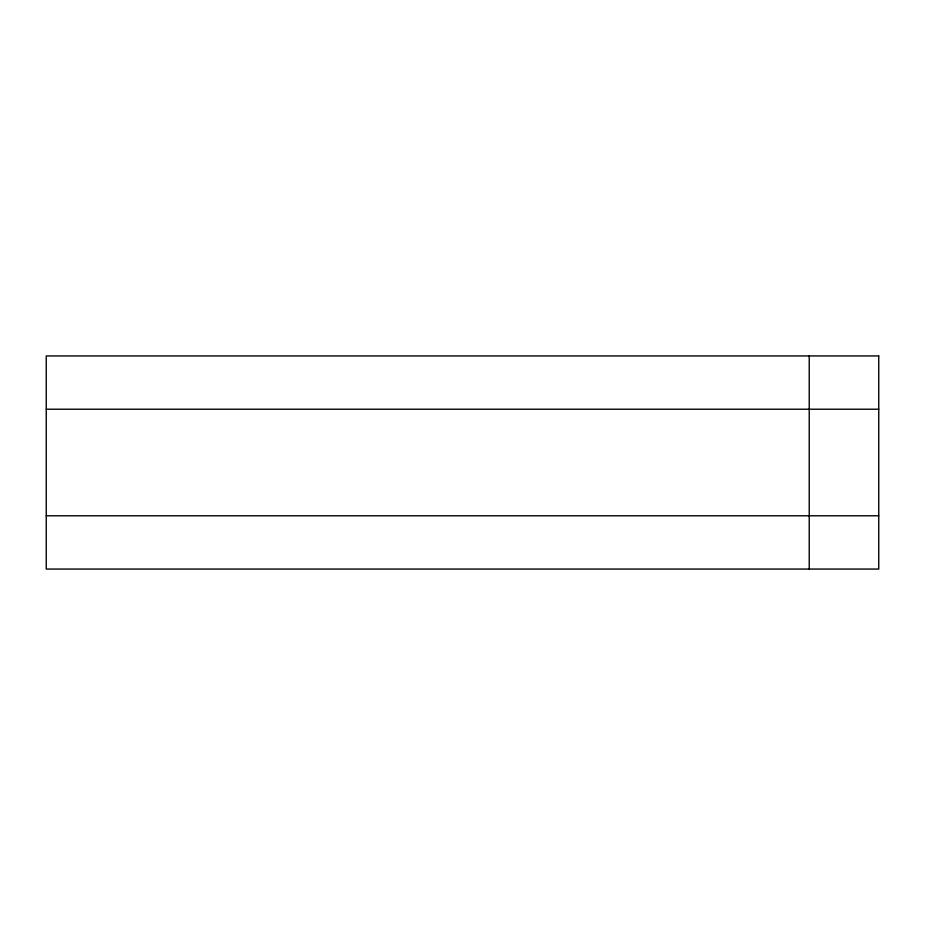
<?xml version="1.0" encoding="UTF-8"?>
<svg xmlns="http://www.w3.org/2000/svg" width="925" height="925" viewBox="0 0 925 925"><rect width="100%" height="100%" fill="white"/><g stroke="black" fill="none" stroke-linecap="round" stroke-linejoin="round"><path stroke-width="1.39" d="M46.25 409.22L878.75 409.22M46.25 515.78L878.75 515.78M809.225 355.94L809.225 569.06M878.75 355.94L46.25 355.94L46.25 569.06L878.75 569.06L878.75 355.94"/></g></svg>
